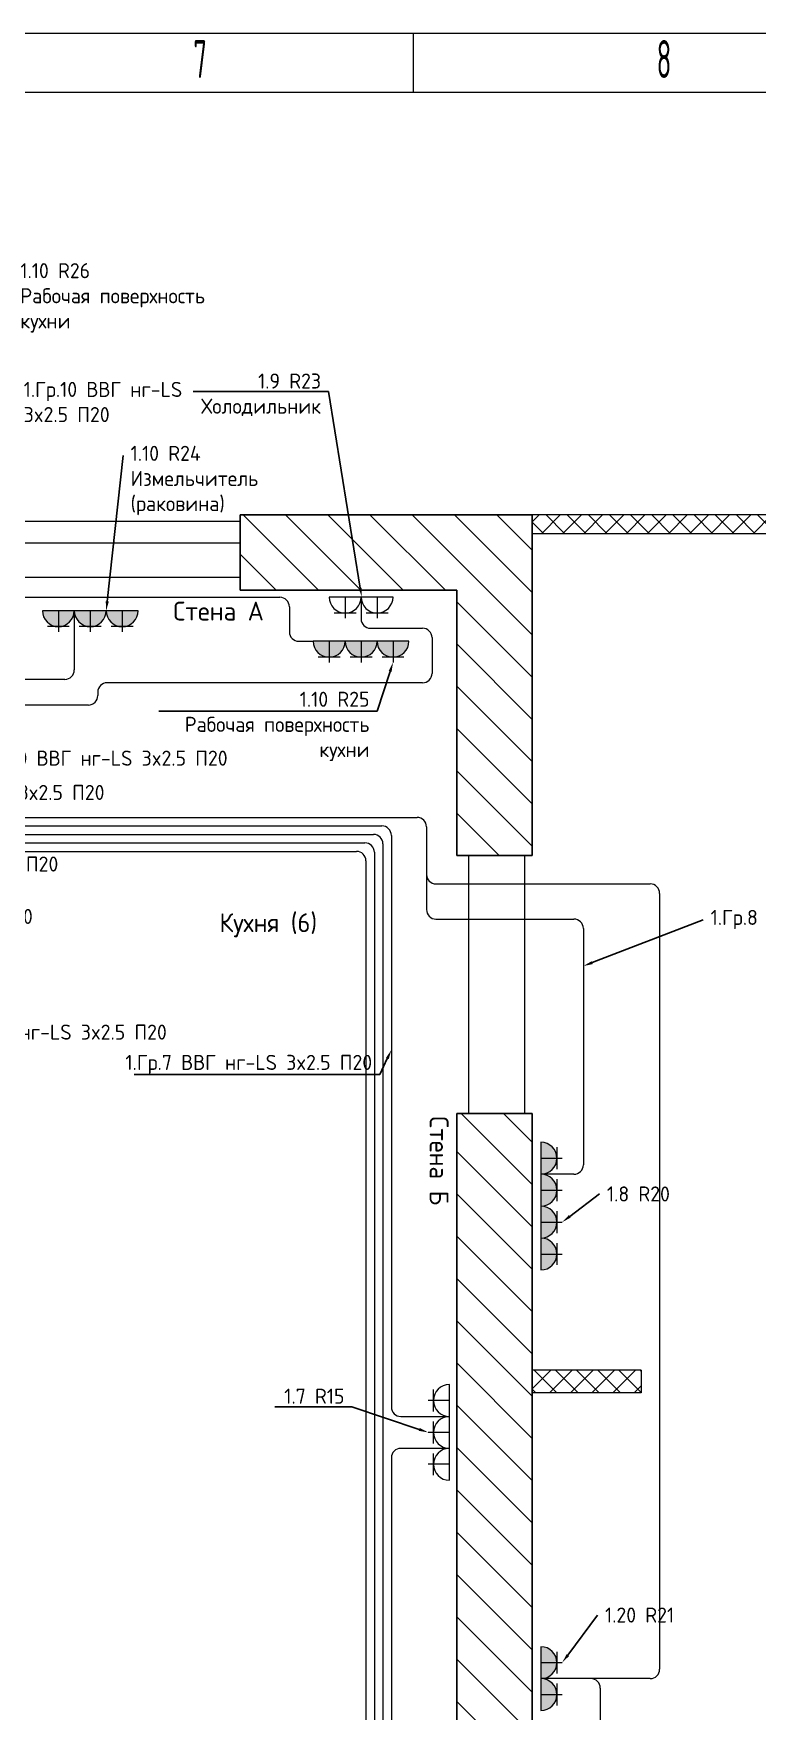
# Model space of a CAD drawing. Extents: x -680 to 54599, y -24087 to 292.
# Drawn here: x 44993 to 48834, y -14739 to -5832 of the extents above; entities that cross this region are included whole.
import ezdxf
from ezdxf import colors
from ezdxf.entities.mleader import LeaderData, LeaderLine
from ezdxf.math import Vec2, Vec3

# ---------------------------------------------------------------- set-up
doc = ezdxf.new("R2010")
doc.units = 0
doc.linetypes.add('Caddy_Solid', pattern=[0])
for name, color, linetype in [('100', 7, 'Continuous'), ('ograda', 7, 'Continuous'), ('SYMS', 7, 'Continuous')]:
    doc.layers.add(name, color=color, linetype=linetype)
for name, color, linetype, lineweight in [('ethernet', 200, 'Continuous', 18), ('info', 7, 'Continuous', 15), ('nesushie', 7, 'Continuous', 25), ('NOT_off_groupe', 5, 'Continuous', 18), ('okna', 7, 'Continuous', 18), ('power_wire', 10, 'Continuous', 18), ('rozetki_16A', 10, 'Continuous', 18), ('text', 251, 'Continuous', 15)]:
    doc.layers.add(name, color=color, linetype=linetype, lineweight=lineweight)
doc.styles.add('Caddy_Vectorfont1p', font='GOST Common.ttf', dxfattribs={"width": 0.9})
doc.styles.get("Standard").update_dxf_attribs({"font": 'GOST Common.ttf'})
pattern_1 = [(315, (41576.55, 24801.4), (56.1266, 56.1266), []), (45, (41576.55, 24801.4), (-56.1266, 56.1266), [])]

msp = doc.modelspace()

# ---------------------------------------------------------------- hatches: boundary and pattern name
at = {"layer": 'nesushie', "lineweight": 15}
h = msp.add_hatch(dxfattribs=at)
h.set_pattern_fill('ANSI31', color=256, scale=50, angle=-90)
h.paths.add_polyline_path([(47239, -8787.6), (47239, -10195.6), (47639, -10195.6), (47639, -8387.6), (46089, -8387.6), (46089, -8787.6)])
h = msp.add_hatch(dxfattribs=at)
h.set_pattern_fill('ANSI31', color=256, scale=50, angle=-90)
h.paths.add_polyline_path([(47239, -14905.6), (47639, -14905.6), (47639, -11565.6), (47239, -11565.6)])
at = {"layer": 'ograda', "lineweight": 15}
h = msp.add_hatch(dxfattribs=at)
h.set_pattern_fill('ANSI37', color=256, scale=25, angle=-90)
h.set_pattern_definition(pattern_1)
h.paths.add_polyline_path([(50329, -8487.6), (50329, -8387.6), (47639, -8387.6), (47639, -8487.6)])
h = msp.add_hatch(dxfattribs=at)
h.set_pattern_fill('ANSI37', color=256, scale=25, angle=-90)
h.set_pattern_definition(pattern_1)
h.paths.add_polyline_path([(48217.7, -13047.6), (48217.7, -12927.6), (47639, -12927.6), (47639, -13047.6)])
at = {"layer": 'rozetki_16A'}
h = msp.add_hatch(color=256, dxfattribs=at)
h.dxf.hatch_style = 1
h.paths.add_polyline_path([(45124.8, -8896), (45040, -8896, 0.414214), (45124.8, -8980.7)])
h.paths.add_polyline_path([(45209.5, -8896), (45124.8, -8896), (45124.8, -8980.7, 0.414214)])
h = msp.add_hatch(color=256, dxfattribs=at)
h.dxf.hatch_style = 1
h.paths.add_polyline_path([(45294.2, -8896), (45209.5, -8896, 0.414214), (45294.2, -8980.7)])
h.paths.add_polyline_path([(45378.9, -8896), (45294.2, -8896), (45294.2, -8980.7, 0.414214)])
h = msp.add_hatch(color=256, dxfattribs=at)
h.dxf.hatch_style = 1
h.paths.add_polyline_path([(45463.6, -8896), (45378.9, -8896, 0.414214), (45463.6, -8980.7)])
h.paths.add_polyline_path([(45548.3, -8896), (45463.6, -8896), (45463.6, -8980.7, 0.414214)])
h = msp.add_hatch(color=256, dxfattribs=at)
h.dxf.hatch_style = 1
h.paths.add_polyline_path([(46561.9, -9058.1), (46477.2, -9058.1, 0.414214), (46561.9, -9142.8)])
h.paths.add_polyline_path([(46646.6, -9058.1), (46561.9, -9058.1), (46561.9, -9142.8, 0.414214)])
h = msp.add_hatch(color=256, dxfattribs=at)
h.dxf.hatch_style = 1
h.paths.add_polyline_path([(46731.3, -9058.1), (46646.6, -9058.1, 0.414214), (46731.3, -9142.8)])
h.paths.add_polyline_path([(46816, -9058.1), (46731.3, -9058.1), (46731.3, -9142.8, 0.414214)])
h = msp.add_hatch(color=256, dxfattribs=at)
h.dxf.hatch_style = 1
h.paths.add_polyline_path([(46900.7, -9058.1), (46816, -9058.1, 0.414214), (46900.7, -9142.8)])
h.paths.add_polyline_path([(46985.4, -9058.1), (46900.7, -9058.1), (46900.7, -9142.8, 0.414214)])
h = msp.add_hatch(color=256, dxfattribs=at)
h.dxf.hatch_style = 1
h.paths.add_polyline_path([(47685.7, -11717.8), (47685.7, -11802.5), (47770.4, -11802.5, 0.414214)])
h.paths.add_polyline_path([(47770.4, -11802.5), (47685.7, -11802.5), (47685.7, -11887.2, 0.414214)])
h = msp.add_hatch(color=256, dxfattribs=at)
h.dxf.hatch_style = 1
h.paths.add_polyline_path([(47685.7, -11887.2), (47685.7, -11972), (47770.4, -11972, 0.414214)])
h.paths.add_polyline_path([(47770.4, -11972), (47685.7, -11972), (47685.7, -12056.7, 0.414214)])
h = msp.add_hatch(color=256, dxfattribs=at)
h.dxf.hatch_style = 1
h.paths.add_polyline_path([(47685.7, -12056.7), (47685.7, -12141.4), (47770.4, -12141.4, 0.414214)])
h.paths.add_polyline_path([(47770.4, -12141.4), (47685.7, -12141.4), (47685.7, -12226.1, 0.414214)])
h = msp.add_hatch(color=256, dxfattribs=at)
h.dxf.hatch_style = 1
h.paths.add_polyline_path([(47685.7, -12226.1), (47685.7, -12310.8), (47770.4, -12310.8, 0.414214)])
h.paths.add_polyline_path([(47770.4, -12310.8), (47685.7, -12310.8), (47685.7, -12395.5, 0.414214)])
h = msp.add_hatch(color=256, dxfattribs=at)
h.dxf.hatch_style = 1
h.paths.add_polyline_path([(47685.7, -14395.3), (47685.7, -14480), (47770.4, -14480, 0.414214)])
h.paths.add_polyline_path([(47770.4, -14480), (47685.7, -14480), (47685.7, -14564.7, 0.414214)])
h = msp.add_hatch(color=256, dxfattribs=at)
h.dxf.hatch_style = 1
h.paths.add_polyline_path([(47685.7, -14564.7), (47685.7, -14649.4), (47770.4, -14649.4, 0.414214)])
h.paths.add_polyline_path([(47770.4, -14649.4), (47685.7, -14649.4), (47685.7, -14734.1, 0.414214)])

# ---------------------------------------------------------------- linework, layer by layer
at = {"linetype": 'Caddy_Solid', "lineweight": 13}
msp.add_line((47008.8, -6139.7), (47008.8, -5832.4), dxfattribs=at)
at = {"layer": '100', "linetype": 'Caddy_Solid', "lineweight": 13}
msp.add_line((30014.3, -6143.4), (54292.1, -6143.4), dxfattribs=at)
at = {"layer": 'ethernet'}
for p, q in [((41816.8, -10083.4), (46796.9, -10083.4)), ((41861.8, -10128.4), (46751.9, -10128.4)), ((46846.9, -10133.4), (46846.9, -19797.9)), ((41861.8, -10173.4), (46706.9, -10173.4)), ((46756.9, -10223.4), (46756.9, -14975.5)), ((46801.9, -10178.4), (46801.9, -19534.2))]:
    msp.add_line(p, q, dxfattribs=at)
for centre in [(46751.9, -10178.4), (46796.9, -10133.4), (46706.9, -10223.4)]:
    msp.add_arc(centre, 50, 0, 90, dxfattribs=at)
at = {"layer": 'nesushie'}
for p, q in [((46089, -8787.6), (46089, -8387.6)), ((46089, -8387.6), (47639, -8387.6)), ((47639, -10195.6), (47639, -8387.6)), ((47239, -8787.6), (46089, -8787.6)), ((47239, -10195.6), (47239, -8787.6)), ((47239, -10195.6), (47639, -10195.6)), ((47239, -14905.6), (47239, -11565.6)), ((47239, -11565.6), (47639, -11565.6)), ((47639, -11565.6), (47639, -14905.6))]:
    msp.add_line(p, q, dxfattribs=at)
at = {"layer": 'NOT_off_groupe'}
for p, q in [((46731.3, -8823.6), (46731.3, -8939.1)), ((46781.3, -8989.1), (47057.7, -8989.1)), ((47107.7, -9039.1), (47107.7, -9228.6)), ((45334, -9328.6), (45334, -9346.9)), ((47057.7, -9278.6), (45384, -9278.6)), ((45284, -9396.9), (44484.8, -9396.9))]:
    msp.add_line(p, q, dxfattribs=at)
for centre, start, end in [((46781.3, -8939.1), 180, 270), ((47057.7, -9039.1), 0, 90), ((47057.7, -9228.6), 270, 0), ((45284, -9346.9), 270, 0), ((45384, -9328.6), 90, 180)]:
    msp.add_arc(centre, 50, start, end, dxfattribs=at)
at = {"layer": 'ograda', "lineweight": 15}
for p, q in [((50329, -8387.6), (47639, -8387.6)), ((50329, -8487.6), (47639, -8487.6)), ((48217.7, -12927.6), (47639, -12927.6)), ((48217.7, -12927.6), (48217.7, -13047.6)), ((48217.7, -13047.6), (47639, -13047.6))]:
    msp.add_line(p, q, dxfattribs=at)
at = {"layer": 'okna'}
for p, q in [((46089, -8423.3), (44549, -8423.3)), ((46089, -8537.2), (44549, -8537.2)), ((46089, -8720.2), (44549, -8720.2)), ((47300.4, -10195.6), (47300.4, -11565.6)), ((47597.6, -10195.6), (47597.6, -11565.6))]:
    msp.add_line(p, q, dxfattribs=at)
at = {"layer": 'power_wire'}
for p, q in [((44758.8, -8824.9), (46300.7, -8824.9)), ((45209.5, -8896), (45209.5, -9210.4)), ((46350.7, -8874.9), (46350.7, -9008.1)), ((46400.7, -9058.1), (46477.2, -9058.1)), ((45159.5, -9260.4), (44387.3, -9260.4)), ((42883.4, -9993.4), (47028.4, -9993.4)), ((42883.4, -10038.4), (46841.9, -10038.4)), ((47078.4, -10043.4), (47078.4, -10482.9)), ((46891.9, -10088.4), (46891.9, -13123)), ((47128.4, -10346.3), (48265.5, -10346.3)), ((48315.5, -10396.3), (48315.5, -14514.7)), ((47128.4, -10532.9), (47860.9, -10532.9)), ((47910.9, -10582.9), (47910.9, -11837.2)), ((47860.9, -11887.2), (47685.7, -11887.2)), ((46941.9, -13173), (47199.8, -13173)), ((47199.8, -13342.5), (46941.9, -13342.5)), ((46891.9, -13392.5), (46891.9, -17678.7)), ((48265.5, -14564.7), (47685.7, -14564.7)), ((48000.6, -14614.7), (48000.6, -18308.8))]:
    msp.add_line(p, q, dxfattribs=at)
for centre, start, end in [((46300.7, -8874.9), 0, 90), ((46400.7, -9008.1), 180, 270), ((45159.5, -9210.4), 270, 0), ((46841.9, -10088.4), 0, 90), ((47028.4, -10043.4), 0, 90), ((47128.4, -10296.3), 180, 270), ((48265.5, -10396.3), 0, 90), ((47128.4, -10482.9), 180, 270), ((47860.9, -10582.9), 0, 90), ((47860.9, -11837.2), 270, 0), ((46941.9, -13123), 180, 270), ((46941.9, -13392.5), 90, 180), ((48265.5, -14514.7), 270, 0), ((47950.6, -14614.7), 0, 90)]:
    msp.add_arc(centre, 50, start, end, dxfattribs=at)
at = {"layer": 'rozetki_16A'}
for p, q in [((45124.8, -8896), (45040, -8896)), ((45209.5, -8896), (45124.8, -8896)), ((45124.8, -8896), (45124.8, -9008.6)), ((45294.2, -8896), (45209.5, -8896)), ((45378.9, -8896), (45294.2, -8896)), ((45294.2, -8896), (45294.2, -9008.6)), ((45463.6, -8896), (45378.9, -8896)), ((45548.3, -8896), (45463.6, -8896)), ((45463.6, -8896), (45463.6, -9008.6)), ((46646.6, -8823.6), (46561.9, -8823.6)), ((46731.3, -8823.6), (46646.6, -8823.6)), ((46646.6, -8823.6), (46646.6, -8936.2)), ((46816, -8823.6), (46731.3, -8823.6)), ((46900.7, -8823.6), (46816, -8823.6)), ((46816, -8823.6), (46816, -8936.2)), ((45182.9, -8980.7), (45066.6, -8980.7)), ((45352.3, -8980.7), (45236, -8980.7)), ((45521.7, -8980.7), (45405.4, -8980.7)), ((46704.7, -8908.3), (46588.4, -8908.3)), ((46874.1, -8908.3), (46757.8, -8908.3)), ((46561.9, -9058.1), (46477.2, -9058.1)), ((46646.6, -9058.1), (46561.9, -9058.1)), ((46561.9, -9058.1), (46561.9, -9170.8)), ((46731.3, -9058.1), (46646.6, -9058.1)), ((46816, -9058.1), (46731.3, -9058.1)), ((46731.3, -9058.1), (46731.3, -9170.8)), ((46900.7, -9058.1), (46816, -9058.1)), ((46985.4, -9058.1), (46900.7, -9058.1)), ((46900.7, -9058.1), (46900.7, -9170.8)), ((46620, -9142.8), (46503.7, -9142.8)), ((46789.4, -9142.8), (46673.1, -9142.8)), ((46958.8, -9142.8), (46842.5, -9142.8)), ((47685.7, -11717.8), (47685.7, -11802.5)), ((47770.4, -11744.4), (47770.4, -11860.7)), ((47685.7, -11802.5), (47685.7, -11887.2)), ((47685.7, -11802.5), (47798.4, -11802.5)), ((47685.7, -11887.2), (47685.7, -11972)), ((47770.4, -11913.8), (47770.4, -12030.1)), ((47685.7, -11972), (47685.7, -12056.7)), ((47685.7, -11972), (47798.4, -11972)), ((47685.7, -12056.7), (47685.7, -12141.4)), ((47770.4, -12083.2), (47770.4, -12199.5)), ((47685.7, -12141.4), (47685.7, -12226.1)), ((47685.7, -12141.4), (47798.4, -12141.4)), ((47685.7, -12226.1), (47685.7, -12310.8)), ((47770.4, -12252.6), (47770.4, -12368.9)), ((47685.7, -12310.8), (47685.7, -12395.5)), ((47685.7, -12310.8), (47798.4, -12310.8)), ((47199.8, -13088.3), (47087.2, -13088.3)), ((47115.1, -13146.5), (47115.1, -13030.2)), ((47199.8, -13088.3), (47199.8, -13003.6)), ((47199.8, -13173), (47199.8, -13088.3)), ((47199.8, -13257.7), (47199.8, -13173)), ((47199.8, -13257.7), (47087.2, -13257.7)), ((47115.1, -13315.9), (47115.1, -13199.6)), ((47199.8, -13342.5), (47199.8, -13257.7)), ((47199.8, -13427.2), (47199.8, -13342.5)), ((47199.8, -13427.2), (47087.2, -13427.2)), ((47115.1, -13485.3), (47115.1, -13369)), ((47199.8, -13511.9), (47199.8, -13427.2)), ((47685.7, -14395.3), (47685.7, -14480)), ((47770.4, -14421.8), (47770.4, -14538.1)), ((47685.7, -14480), (47685.7, -14564.7)), ((47685.7, -14480), (47798.4, -14480)), ((47685.7, -14564.7), (47685.7, -14649.4)), ((47770.4, -14591.2), (47770.4, -14707.5)), ((47685.7, -14649.4), (47685.7, -14734.1)), ((47685.7, -14649.4), (47798.4, -14649.4))]:
    msp.add_line(p, q, dxfattribs=at)
for centre, start, end in [((45124.8, -8896), 180, 0), ((45294.2, -8896), 180, 0), ((45463.6, -8896), 180, 0), ((46646.6, -8823.6), 180, 0), ((46816, -8823.6), 180, 0), ((46561.9, -9058.1), 180, 0), ((46731.3, -9058.1), 180, 0), ((46900.7, -9058.1), 180, 0), ((47685.7, -11802.5), 270, 90), ((47685.7, -11972), 270, 90), ((47685.7, -12141.4), 270, 90), ((47685.7, -12310.8), 270, 90), ((47199.8, -13088.3), 90, 270), ((47199.8, -13257.7), 90, 270), ((47199.8, -13427.2), 90, 270), ((47685.7, -14480), 270, 90), ((47685.7, -14649.4), 270, 90)]:
    msp.add_arc(centre, 84.7, start, end, dxfattribs=at)
at = {"layer": 'SYMS', "lineweight": 13}
msp.add_lwpolyline([(28785.1, -24086.8), (54599.5, -24086.8), (54599.5, -5832.4), (28785.1, -5832.4)], close=True, dxfattribs=at)

# ---------------------------------------------------------------- texts
at = {"lineweight": 13, "style": 'Caddy_Vectorfont1p', "width": 0.54}
for s, p in [('7', (45841, -6068.4)), ('8', (48299.5, -6068.4))]:
    msp.add_text(s, height=201.3, dxfattribs=at).set_placement(p)
at = {"layer": 'text', "lineweight": 15, "char_height": 100, "attachment_point": 1}
for s, width, insert in [('Стена А', 651.603, (45734.9, -8848.2)), ('Кухня (6)', 806.54, (45979.8, -10502.2))]:
    msp.add_mtext_dynamic_manual_height_columns(s, width=width, gutter_width=12.5, heights=[0], dxfattribs=dict(at, insert=insert))
at = {"layer": 'text', "lineweight": 15, "insert": (47195.3, -11579.5), "char_height": 100, "attachment_point": 1, "rotation": 270}
msp.add_mtext_dynamic_manual_height_columns('Стена Б', width=651.603, gutter_width=12.5, heights=[0], dxfattribs=at)

# ---------------------------------------------------------------- leaders
at = {"layer": 'info'}
ml = msp.add_multileader_mtext('Standard', dxfattribs=at)
ml.set_content('1.10 R26\\PРабочая поверхность кухни', color=256)
ml.set_leader_properties()
ml.build(insert=Vec2(0, 0))
ml.multileader.update_dxf_attribs({"has_dogleg": 0, "text_right_attachment_type": 6, "dogleg_length": 50, "arrow_head_size": 50})
ctx = ml.context
ctx.base_point, ctx.char_height, ctx.arrow_head_size, ctx.landing_gap_size, ctx.plane_origin = Vec3(44883.1, -7103), 80, 50, 40, Vec3(43249.7, -7405.3)
ctx.right_attachment = 6
notes = []
notes.append((ctx, [(0, (1, 1, 0), (44833.1, -7103), (1, 0), 50, [(0, [(44474.7, -9058.1)], 0, [])])]))
ctx.mtext.insert, ctx.mtext.width, ctx.mtext.flow_direction = Vec3(44923.1, -7051), 1106.581, 5
ml = msp.add_multileader_mtext('Standard', dxfattribs=at)
ml.set_content('1.9 R23\\PХолодильник', color=256)
ml.set_leader_properties()
ml.build(insert=Vec2(0, 0))
ml.multileader.update_dxf_attribs({"has_dogleg": 0, "text_right_attachment_type": 6, "dogleg_length": 50, "arrow_head_size": 50})
ctx = ml.context
ctx.base_point, ctx.char_height, ctx.arrow_head_size, ctx.landing_gap_size, ctx.plane_origin = Vec3(45862.7, -7676.9), 80, 50, 40, Vec3(45673.1, -7276.8)
ctx.right_attachment, ctx.text_align_type = 6, 2
notes.append((ctx, [(1, (1, 1, 0), (46608.7, -7732.9), (-1, 0), 50, [(0, [(46734.9, -8824.9)], 0, [])])]))
ctx.mtext.insert, ctx.mtext.width, ctx.mtext.alignment, ctx.mtext.flow_direction = Vec3(46518.7, -7636.9), 671.172, 3, 5
ml = msp.add_multileader_mtext('Standard', dxfattribs=at)
ml.set_content('1.Гр.10 ВВГ нг-LS \\P3x2.5 П20', color=256)
ml.set_leader_properties()
ml.build(insert=Vec2(0, 0))
ml.multileader.update_dxf_attribs({"has_dogleg": 0, "text_right_attachment_type": 6, "dogleg_length": 50, "arrow_head_size": 50})
ctx = ml.context
ctx.base_point, ctx.char_height, ctx.arrow_head_size, ctx.landing_gap_size, ctx.plane_origin = Vec3(44900.8, -7721.4), 80, 50, 40, Vec3(45383.3, -9072.8)
ctx.right_attachment = 6
notes.append((ctx, [(0, (1, 1, 0), (44850.8, -7721.4), (1, 0), 50, [(0, [(44758.8, -8824.9)], 0, [])])]))
ctx.mtext.insert, ctx.mtext.width, ctx.mtext.flow_direction = Vec3(44940.8, -7681.4), 1250.986, 5
ml = msp.add_multileader_mtext('Standard', dxfattribs=at)
ml.set_content('1.10 R24\\PИзмельчитель\\P(раковина)', color=256)
ml.set_leader_properties()
ml.build(insert=Vec2(0, 0))
ml.multileader.update_dxf_attribs({"has_dogleg": 0, "text_right_attachment_type": 6, "dogleg_length": 50, "arrow_head_size": 50})
ctx = ml.context
ctx.base_point, ctx.char_height, ctx.arrow_head_size, ctx.landing_gap_size, ctx.plane_origin = Vec3(45468.1, -8072.6), 80, 50, 40, Vec3(44317.1, -7347.8)
ctx.right_attachment = 6
notes.append((ctx, [(0, (1, 1, 0), (45418.1, -8072.6), (1, 0), 50, [(0, [(45378.9, -8896)], 0, [])])]))
ctx.mtext.insert, ctx.mtext.width, ctx.mtext.flow_direction = Vec3(45508.1, -8020.6), 671.172, 5
ml = msp.add_multileader_mtext('Standard', dxfattribs=at)
ml.set_content('1.10 R25\\PРабочая поверхность кухни', color=256)
ml.set_leader_properties()
ml.build(insert=Vec2(0, 0))
ml.multileader.update_dxf_attribs({"has_dogleg": 0, "text_right_attachment_type": 6, "dogleg_length": 50, "arrow_head_size": 50})
ctx = ml.context
ctx.base_point, ctx.char_height, ctx.arrow_head_size, ctx.landing_gap_size, ctx.plane_origin = Vec3(45684.4, -9378), 80, 50, 40, Vec3(44671.8, -9317.8)
ctx.right_attachment, ctx.text_align_type = 6, 2
notes.append((ctx, [(1, (1, 1, 0), (46865.8, -9430), (-1, 0), 50, [(0, [(46900.7, -9170.8)], 0, [])])]))
ctx.mtext.insert, ctx.mtext.width, ctx.mtext.alignment, ctx.mtext.flow_direction = Vec3(46775.8, -9326), 1106.581, 3, 5
ml = msp.add_multileader_mtext('Standard', dxfattribs=at)
ml.set_content('1.Гр.10 ВВГ нг-LS 3x2.5 П20', color=256)
ml.set_leader_properties()
ml.build(insert=Vec2(0, 0))
ml.multileader.update_dxf_attribs({"has_dogleg": 0, "text_right_attachment_type": 6, "dogleg_length": 50, "arrow_head_size": 50})
ctx = ml.context
ctx.base_point, ctx.char_height, ctx.arrow_head_size, ctx.landing_gap_size, ctx.plane_origin = Vec3(44636.6, -9690.7), 80, 50, 40, Vec3(45283.4, -10487.6)
ctx.right_attachment = 6
notes.append((ctx, [(0, (1, 1, 0), (44586.6, -9690.7), (1, 0), 50, [(0, [(44512, -9260.4)], 0, [])])]))
ctx.mtext.insert, ctx.mtext.width, ctx.mtext.flow_direction = Vec3(44676.6, -9638.7), 1464.044, 5
ml = msp.add_multileader_mtext('Standard', dxfattribs=at)
ml.set_content('1.Гр.13 ВВГ нг-LS 3x2.5 П20', color=256)
ml.set_leader_properties()
ml.build(insert=Vec2(0, 0))
ml.multileader.update_dxf_attribs({"has_dogleg": 0, "text_right_attachment_type": 6, "dogleg_length": 50, "arrow_head_size": 50})
ctx = ml.context
ctx.base_point, ctx.char_height, ctx.arrow_head_size, ctx.landing_gap_size, ctx.plane_origin = Vec3(43601.6, -10531), 80, 50, 40, Vec3(44309.1, -11327.9)
ctx.right_attachment = 6
notes.append((ctx, [(0, (1, 1, 0), (43551.6, -10531), (1, 0), 50, [(0, [(43391.8, -9707.3)], 0, [])])]))
ctx.mtext.insert, ctx.mtext.width, ctx.mtext.flow_direction = Vec3(43641.6, -10479), 1596.398, 5
ml = msp.add_multileader_mtext('Standard', dxfattribs=at)
ml.set_content('1.Гр.9 ВВГ нг-LS 3x2.5 П20', color=256)
ml.set_leader_properties()
ml.build(insert=Vec2(0, 0))
ml.multileader.update_dxf_attribs({"has_dogleg": 0, "text_right_attachment_type": 6, "dogleg_length": 50, "arrow_head_size": 50})
ctx = ml.context
ctx.base_point, ctx.char_height, ctx.arrow_head_size, ctx.landing_gap_size, ctx.plane_origin = Vec3(44017.6, -9872.8), 80, 50, 40, Vec3(44725.1, -10669.7)
ctx.right_attachment = 6
notes.append((ctx, [(0, (1, 1, 0), (43967.6, -9872.8), (1, 0), 50, [(0, [(43953.7, -9696)], 0, [])])]))
ctx.mtext.insert, ctx.mtext.width, ctx.mtext.flow_direction = Vec3(44057.6, -9820.8), 1250.986, 5
ml = msp.add_multileader_mtext('Standard', dxfattribs=at)
ml.set_content('1.Гр.11 ВВГ нг-LS 3x2.5 П20', color=256)
ml.set_leader_properties()
ml.build(insert=Vec2(0, 0))
ml.multileader.update_dxf_attribs({"has_dogleg": 0, "text_right_attachment_type": 6, "dogleg_length": 50, "arrow_head_size": 50})
ctx = ml.context
ctx.base_point, ctx.char_height, ctx.arrow_head_size, ctx.landing_gap_size, ctx.plane_origin = Vec3(43752.3, -10252.8), 80, 50, 40, Vec3(44600.9, -11113.9)
ctx.right_attachment = 6
notes.append((ctx, [(0, (1, 1, 0), (43702.3, -10252.8), (1, 0), 50, [(0, [(43592.9, -9804.2)], 0, [])])]))
ctx.mtext.insert, ctx.mtext.width, ctx.mtext.flow_direction = Vec3(43792.3, -10200.8), 1596.398, 5
ml = msp.add_multileader_mtext('Standard', dxfattribs=at)
ml.set_content('1.Гр.8 ВВГ нг-LS 3x2.5 П20', color=256)
ml.set_leader_properties()
ml.build(insert=Vec2(0, 0))
ml.multileader.update_dxf_attribs({"has_dogleg": 0, "text_right_attachment_type": 6, "dogleg_length": 50, "arrow_head_size": 50})
ctx = ml.context
ctx.base_point, ctx.char_height, ctx.arrow_head_size, ctx.landing_gap_size, ctx.plane_origin = Vec3(48545.7, -10536.1), 80, 50, 40, Vec3(48357.8, -11549.8)
ctx.right_attachment = 6
notes.append((ctx, [(0, (1, 1, 0), (48495.7, -10536.1), (1, 0), 50, [(0, [(47910.9, -10782.2)], 0, [])])]))
ctx.mtext.insert, ctx.mtext.width, ctx.mtext.flow_direction = Vec3(48585.7, -10484.1), 1250.986, 5
ml = msp.add_multileader_mtext('Standard', dxfattribs=at)
ml.set_content('1.Гр.2 ВВГ нг-LS 3x2.5 П20', color=256)
ml.set_leader_properties()
ml.build(insert=Vec2(0, 0))
ml.multileader.update_dxf_attribs({"has_dogleg": 0, "text_right_attachment_type": 6, "dogleg_length": 50, "arrow_head_size": 50})
ctx = ml.context
ctx.base_point, ctx.char_height, ctx.arrow_head_size, ctx.landing_gap_size, ctx.plane_origin = Vec3(44352.2, -11144.9), 80, 50, 40, Vec3(44469.3, -11483.5)
ctx.right_attachment = 6
notes.append((ctx, [(0, (1, 1, 0), (44302.2, -11144.9), (1, 0), 50, [(0, [(44179.8, -10942.6)], 0, [])])]))
ctx.mtext.insert, ctx.mtext.width, ctx.mtext.flow_direction = Vec3(44392.2, -11092.9), 1250.986, 5
ml = msp.add_multileader_mtext('Standard', dxfattribs=at)
ml.set_content('1.Гр.7 ВВГ нг-LS 3x2.5 П20', color=256)
ml.set_leader_properties()
ml.build(insert=Vec2(0, 0))
ml.multileader.update_dxf_attribs({"has_dogleg": 0, "text_right_attachment_type": 6, "dogleg_length": 50, "arrow_head_size": 50})
ctx = ml.context
ctx.base_point, ctx.char_height, ctx.arrow_head_size, ctx.landing_gap_size, ctx.plane_origin = Vec3(45504.4, -11305.7), 80, 50, 40, Vec3(45872.7, -12325.9)
ctx.right_attachment, ctx.text_align_type = 6, 2
notes.append((ctx, [(1, (1, 1, 0), (46880, -11357.7), (-1, 0), 50, [(0, [(46891.9, -11228.1)], 0, [])])]))
ctx.mtext.insert, ctx.mtext.width, ctx.mtext.alignment, ctx.mtext.flow_direction = Vec3(46790, -11253.7), 1250.986, 3, 5
ml = msp.add_multileader_mtext('Standard', dxfattribs=at)
ml.set_content('1.8 R20', color=256)
ml.set_leader_properties()
ml.build(insert=Vec2(0, 0))
ml.multileader.update_dxf_attribs({"has_dogleg": 0, "text_right_attachment_type": 6, "dogleg_length": 50, "arrow_head_size": 50})
ctx = ml.context
ctx.base_point, ctx.char_height, ctx.arrow_head_size, ctx.landing_gap_size, ctx.plane_origin = Vec3(47995.6, -11992.1), 80, 50, 40, Vec3(47497.9, -12357.5)
ctx.right_attachment = 6
notes.append((ctx, [(0, (1, 1, 0), (47945.6, -11992.1), (1, 0), 50, [(0, [(47798.4, -12141.4)], 0, [])])]))
ctx.mtext.insert, ctx.mtext.width, ctx.mtext.flow_direction = Vec3(48035.6, -11952), 671.172, 5
ml = msp.add_multileader_mtext('Standard', dxfattribs=at)
ml.set_content('1.7 R15', color=256)
ml.set_leader_properties()
ml.build(insert=Vec2(0, 0))
ml.multileader.update_dxf_attribs({"has_dogleg": 0, "text_right_attachment_type": 6, "dogleg_length": 50, "arrow_head_size": 50})
ctx = ml.context
ctx.base_point, ctx.char_height, ctx.arrow_head_size, ctx.landing_gap_size, ctx.plane_origin = Vec3(46311.6, -13065.6), 80, 50, 40, Vec3(46317.7, -13491)
ctx.right_attachment, ctx.text_align_type = 6, 2
notes.append((ctx, [(1, (1, 1, 0), (46733, -13121.5), (-1, 0), 50, [(0, [(47087.2, -13257.7)], 0, [])])]))
ctx.mtext.insert, ctx.mtext.width, ctx.mtext.alignment, ctx.mtext.flow_direction = Vec3(46643, -13025.5), 671.172, 3, 5
ml = msp.add_multileader_mtext('Standard', dxfattribs=at)
ml.set_content('1.20 R21', color=256)
ml.set_leader_properties()
ml.build(insert=Vec2(0, 0))
ml.multileader.update_dxf_attribs({"has_dogleg": 0, "text_right_attachment_type": 6, "dogleg_length": 50, "arrow_head_size": 50})
ctx = ml.context
ctx.base_point, ctx.char_height, ctx.arrow_head_size, ctx.landing_gap_size, ctx.plane_origin = Vec3(47985.5, -14227.2), 80, 50, 40, Vec3(47487.8, -14592.6)
ctx.right_attachment = 6
notes.append((ctx, [(0, (1, 1, 0), (47935.5, -14227.2), (1, 0), 50, [(0, [(47798.4, -14480)], 0, [])])]))
ctx.mtext.insert, ctx.mtext.width, ctx.mtext.flow_direction = Vec3(48025.5, -14187.2), 671.172, 5
for ctx, leaders in notes:
    for number, flags, end, landing, length, lines in leaders:
        leader = LeaderData()
        leader.index, (leader.has_last_leader_line, leader.has_dogleg_vector, leader.attachment_direction) = number, flags
        leader.last_leader_point, leader.dogleg_vector, leader.dogleg_length = Vec3(end), Vec3(landing), length
        for number, points, colour, breaks in lines:
            line = LeaderLine()
            line.index, line.vertices, line.color, line.breaks = number, Vec3.list(points), colors.encode_raw_color(colour), breaks
            leader.lines.append(line)
        ctx.leaders.append(leader)

doc.saveas('drawing.dxf')
